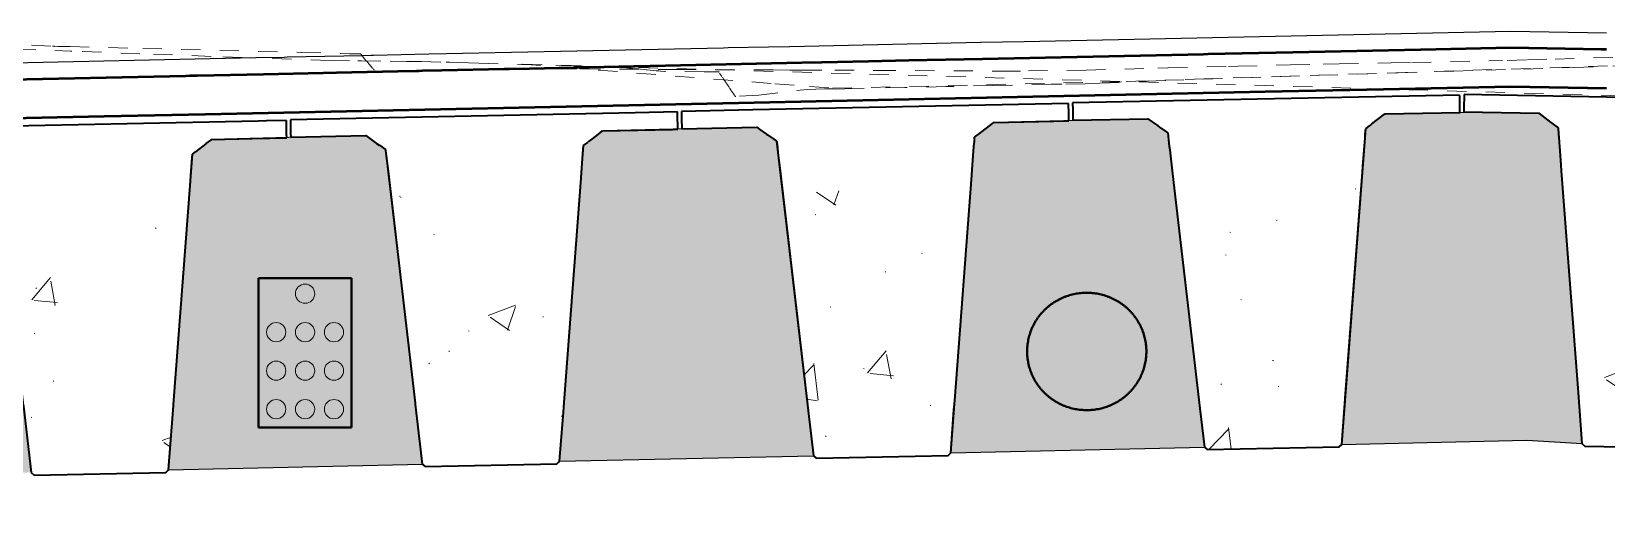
# Model space of a CAD drawing. Header units: metres. Extents: x -1147 to -802, y 5 to 567.
# Drawn here: x -1081.3 to -1073.13, y 19.78 to 22.22 of the extents above; entities that cross this region are included whole.
import ezdxf

# ---------------------------------------------------------------- set-up
doc = ezdxf.new("R2010")
doc.units = ezdxf.units.M
doc.linetypes.add('Dash - Tight', pattern=[0.0045, 0.003, -0.0015])
doc.linetypes.add('JacobsDash', pattern=[0.0045, 0.003, -0.0015])
for name, color, linetype, lineweight in [('A-DETL', 7, 'Continuous', 13), ('A-DETL-GENF', 7, 'Continuous', 9), ('A-FLOR', 7, 'Continuous', 50), ('S-BEAM', 7, 'Continuous', 50)]:
    doc.layers.add(name, color=color, linetype=linetype, lineweight=lineweight)
pattern_1 = [(50, (-1120.719, 10.849), (1.44602, -0.12646), [0.15121, -1.663]), (355, (-1120.719, 10.849), (-0.27977, 1.51615), [0.12097, -1.331]), (100.451, (-1120.599, 10.839), (1.16628, 1.38961), [0.12851, -1.414]), (46.184, (-1120.719, 11.253), (2.15201, -0.3339), [0.2268, -2.495]), (96.636, (-1120.54, 11.225), (1.88467, 1.96395), [0.19276, -2.12]), (351.184, (-1120.719, 11.253), (1.88433, 1.9644), [0.18145, -1.996]), (21, (-1120.518, 11.152), (1.20341, -0.81165), [0.15121, -1.663]), (326, (-1120.518, 11.152), (0.49035, 1.4617), [0.12097, -1.331]), (71.451, (-1120.417, 11.084), (1.69375, 0.64996), [0.12851, -1.414]), (37.5, (-1120.719, 10.849), (0.024513, 0.671154), [0.00419, -1.31, 0.00419, -1.347, -1.336]), (37.5, (-1120.719, 10.849), (0.024513, 0.671154), [-2.665, 0.00419, -1.331]), (7.5, (-1120.719, 10.849), (0.530385, 0.795182), [0.00419, -0.76597, 0.00419, -1.28, -0.50907]), (7.5, (-1120.719, 10.849), (0.530385, 0.795182), [-2.054, 0.00419, -0.50488]), (327.5, (-1121.169, 10.849), (1.07625, -0.04547), [0.00419, -0.49984, 0.00419, -1.568, -2.087]), (327.5, (-1121.169, 10.849), (1.07625, -0.04547), [-2.077, 0.00419, -2.082]), (317.5, (-1121.37, 10.849), (1.17577, 0.20182), [0.00419, -0.65105, 0.00419, -1.04, -1.482]), (317.5, (-1121.37, 10.849), (1.17577, 0.20182), [-1.7, 0.00419, -1.478])]

# ---------------------------------------------------------------- blocks, each defined once
blk = doc.blocks.new('T2DPAA-T2D-PWA-SU-M3D-000101_dwg-40820706-DRG-2873010 - SECTION 1a')
at = {"color": 9, "linetype": 'Dash - Tight', "lineweight": 18, "true_color": 0xc0c0c0}
for p, q in [((-1127.1691, 22.1302), (-1126.8878, 22.1219)), ((-1126.8811, 22.1216), (-1126.8878, 22.1219)), ((-1126.528, 22.1074), (-1126.8811, 22.1216)), ((-1126.1585, 22.0942), (-1126.528, 22.1074)), ((-1125.9974, 22.0884), (-1126.1585, 22.0942)), ((-1125.9405, 22.0864), (-1125.9974, 22.0884)), ((-1125.541, 22.072), (-1125.9405, 22.0864)), ((-1125.541, 22.072), (-1125.3971, 22.0707)), ((-1125.3963, 22.0707), (-1125.3778, 22.0705)), ((-1125.3772, 22.0705), (-1125.2285, 22.0691)), ((-1125.2284, 22.0691), (-1125.1441, 22.0683)), ((-1125.144, 22.0683), (-1125.1193, 22.0681)), ((-1125.1232, 22.0684), (-1125.0657, 22.0676)), ((-1125.1186, 22.0681), (-1125.0942, 22.0678)), ((-1125.0941, 22.0678), (-1125.0681, 22.0676)), ((-1125.0681, 22.0676), (-1125.0657, 22.0676)), ((-1125.0657, 22.0676), (-1124.9387, 22.0638)), ((-1124.938, 22.0638), (-1124.9228, 22.0633)), ((-1124.921, 22.0633), (-1124.8727, 22.0618)), ((-1124.8724, 22.0618), (-1124.7683, 22.0587)), ((-1124.7683, 22.0587), (-1124.2795, 22.0441)), ((-1124.2783, 22.0441), (-1124.1592, 22.0405)), ((-1124.1587, 22.0405), (-1124.0392, 22.0369)), ((-1124.0391, 22.0369), (-1124.0159, 22.0362)), ((-1124.0159, 22.0362), (-1123.9889, 22.0336)), ((-1123.9997, 22.0348), (-1124.0159, 22.0362)), ((-1123.988, 22.0335), (-1123.9781, 22.0325)), ((-1123.9781, 22.0325), (-1123.9696, 22.0317)), ((-1123.9691, 22.0316), (-1123.9523, 22.03)), ((-1123.9523, 22.03), (-1123.9429, 22.029)), ((-1123.9429, 22.029), (-1123.9397, 22.0287)), ((-1123.9388, 22.0286), (-1123.9296, 22.0277)), ((-1123.9296, 22.0277), (-1123.9106, 22.0259)), ((-1123.9106, 22.0259), (-1123.9008, 22.0249)), ((-1123.9008, 22.0249), (-1123.8973, 22.0246)), ((-1123.8973, 22.0246), (-1123.8948, 22.0243)), ((-1123.8948, 22.0243), (-1123.8484, 22.0198)), ((-1123.8484, 22.0198), (-1123.8434, 22.0193)), ((-1123.8423, 22.0192), (-1123.8358, 22.0185)), ((-1123.8346, 22.0184), (-1123.8255, 22.0175)), ((-1123.8255, 22.0175), (-1123.8028, 22.0153)), ((-1123.5993, 22.0146), (-1123.8028, 22.0153)), ((-1123.5238, 22.0144), (-1123.5986, 22.0146)), ((-1123.5221, 22.0118), (-1123.5238, 22.0144)), ((-1123.5067, 21.9887), (-1123.519, 22.0073)), ((-1121.0537, 21.9756), (-1119.9973, 22.0092)), ((-1119.9973, 22.0092), (-1119.7083, 22.0177)), ((-1119.7083, 22.0177), (-1119.5405, 22.0226)), ((-1119.5397, 22.0226), (-1119.3459, 22.0283)), ((-1119.3459, 22.0283), (-1119.0824, 22.0368)), ((-1119.0824, 22.0368), (-1118.7585, 22.0471)), ((-1123.4967, 21.9738), (-1123.5048, 21.9859)), ((-1123.4953, 21.9717), (-1123.4964, 21.9734)), ((-1123.4921, 21.967), (-1123.4951, 21.9714)), ((-1123.486, 21.9579), (-1123.4921, 21.967)), ((-1123.48, 21.9489), (-1123.4853, 21.9568)), ((-1123.4736, 21.9395), (-1123.4796, 21.9484)), ((-1123.4702, 21.9343), (-1123.4736, 21.9395)), ((-1123.4668, 21.9293), (-1123.4686, 21.932)), ((-1123.4628, 21.9233), (-1123.4651, 21.9268)), ((-1123.4604, 21.9199), (-1123.4617, 21.9217)), ((-1123.4452, 21.8973), (-1123.4599, 21.9191)), ((-1123.316, 21.8932), (-1123.065, 21.9221)), ((-1123.065, 21.9221), (-1122.9746, 21.9255)), ((-1122.9549, 21.9261), (-1122.9746, 21.9255)), ((-1122.9746, 21.9255), (-1122.9588, 21.9252)), ((-1122.9579, 21.9251), (-1122.9348, 21.9247)), ((-1122.9348, 21.9247), (-1122.9195, 21.9239)), ((-1122.9195, 21.9239), (-1122.8688, 21.9254)), ((-1122.8688, 21.9254), (-1122.7434, 21.9281)), ((-1122.5571, 21.9324), (-1122.7434, 21.9281)), ((-1122.3451, 21.9372), (-1122.5571, 21.9324)), ((-1122.1007, 21.9427), (-1122.3439, 21.9372)), ((-1121.7984, 21.9496), (-1122.1007, 21.9427)), ((-1121.7429, 21.9501), (-1121.7984, 21.9496)), ((-1121.6222, 21.9511), (-1121.7429, 21.9501)), ((-1121.6222, 21.9511), (-1121.5449, 21.9544)), ((-1121.5449, 21.9544), (-1121.3037, 21.9648)), ((-1121.3028, 21.9649), (-1121.0537, 21.9756)), ((-1123.4371, 21.8852), (-1123.4449, 21.8968)), ((-1123.316, 21.8932), (-1123.4371, 21.8852)), ((-1123.4371, 21.8852), (-1123.4347, 21.8852))]:
    blk.add_line(p, q, dxfattribs=at)
blk = doc.blocks.new('T2DPAA-T2D-PWA-SU-M3D-000100_SurveySurface_rvt-1-DRG-2873010 - SECTION 1a')
at = {"color": 9, "linetype": 'Dash - Tight', "lineweight": 18, "true_color": 0xc0c0c0}
blk.add_blockref('T2DPAA-T2D-PWA-SU-M3D-000101_dwg-40820706-DRG-2873010 - SECTION 1a', (0, 0), dxfattribs=at)
blk = doc.blocks.new('T2DPAA-T2D-PWA-SU-M3D-000101_dwg-V2-DRG-2873010 - SECTION 1a')
at = {"color": 9, "linetype": 'Dash - Tight', "lineweight": 18, "true_color": 0xc0c0c0}
for p, q in [((-1127.0908, 22.153), (-1126.9821, 22.147)), ((-1126.9821, 22.147), (-1126.9699, 22.1464)), ((-1126.9699, 22.1464), (-1126.9538, 22.1455)), ((-1126.9538, 22.1455), (-1126.9519, 22.1455)), ((-1126.951, 22.1455), (-1126.9481, 22.1454)), ((-1126.947, 22.1454), (-1126.8946, 22.1448)), ((-1126.8946, 22.1448), (-1126.8911, 22.1447)), ((-1126.891, 22.1447), (-1126.5138, 22.1352)), ((-1126.5138, 22.1352), (-1125.6903, 22.1146)), ((-1125.6887, 22.1146), (-1125.4863, 22.1095)), ((-1125.4863, 22.1095), (-1125.4404, 22.1074)), ((-1125.4404, 22.1074), (-1125.3837, 22.107)), ((-1125.3837, 22.107), (-1125.3815, 22.1048)), ((-1125.3815, 22.1048), (-1125.3547, 22.0734)), ((-1119.3303, 22.0762), (-1119.4553, 22.0726)), ((-1119.2253, 22.0792), (-1119.3303, 22.0762)), ((-1118.6823, 22.0948), (-1119.2242, 22.0792)), ((-1125.3532, 22.0717), (-1125.3511, 22.0692)), ((-1125.3508, 22.0689), (-1125.3444, 22.0614)), ((-1125.3443, 22.0614), (-1125.3205, 22.0335)), ((-1125.3201, 22.033), (-1125.3178, 22.0303)), ((-1125.3161, 22.0284), (-1125.3136, 22.0255)), ((-1125.3133, 22.0251), (-1125.3122, 22.0239)), ((-1125.3089, 22.02), (-1125.3065, 22.0171)), ((-1125.3045, 22.0149), (-1125.3044, 22.0147)), ((-1125.2987, 22.0151), (-1125.3044, 22.0147)), ((-1125.3019, 22.0147), (-1125.3044, 22.0147)), ((-1125.0712, 22.0213), (-1125.2987, 22.0151)), ((-1125.2987, 22.0151), (-1125.2815, 22.0157)), ((-1125.0422, 22.0221), (-1125.0711, 22.0213)), ((-1125.002, 22.0232), (-1125.0415, 22.0221)), ((-1124.9684, 22.0241), (-1125.002, 22.0232)), ((-1124.9684, 22.0241), (-1124.9544, 22.0245)), ((-1124.9476, 22.0251), (-1124.9671, 22.0241)), ((-1124.9476, 22.0251), (-1124.9288, 22.0258)), ((-1124.9476, 22.0251), (-1124.9233, 22.0255)), ((-1124.9233, 22.0255), (-1124.8747, 22.0263)), ((-1124.8747, 22.0263), (-1124.8376, 22.0268)), ((-1124.8376, 22.0268), (-1124.558, 22.0304)), ((-1124.2597, 22.0287), (-1124.558, 22.0304)), ((-1124.1451, 22.0281), (-1124.2597, 22.0287)), ((-1123.7381, 22.0261), (-1124.1451, 22.0281)), ((-1123.682, 22.0258), (-1123.7376, 22.0261)), ((-1123.2414, 22.0236), (-1123.682, 22.0258)), ((-1123.1548, 22.0232), (-1123.2404, 22.0236)), ((-1123.0857, 22.0229), (-1123.1548, 22.0232)), ((-1122.9881, 22.0224), (-1123.0857, 22.0229)), ((-1122.6211, 22.0206), (-1122.9881, 22.0224)), ((-1122.0038, 22.0175), (-1122.6211, 22.0206)), ((-1121.9828, 22.0174), (-1122.0038, 22.0175)), ((-1121.9569, 22.0178), (-1121.9828, 22.0174)), ((-1121.6161, 22.0228), (-1121.9569, 22.0178)), ((-1121.6161, 22.0228), (-1121.2435, 22.0326)), ((-1121.2435, 22.0326), (-1121.1918, 22.034)), ((-1121.1916, 22.034), (-1121.19, 22.034)), ((-1121.19, 22.034), (-1120.878, 22.0422)), ((-1120.878, 22.0422), (-1120.8292, 22.0435)), ((-1120.8292, 22.0435), (-1120.5552, 22.0493)), ((-1120.5548, 22.0493), (-1120.3867, 22.0529)), ((-1120.3867, 22.0529), (-1120.3022, 22.0547)), ((-1120.3022, 22.0547), (-1120.0344, 22.0603)), ((-1120.033, 22.0604), (-1119.9263, 22.0626)), ((-1119.9253, 22.0626), (-1119.4553, 22.0726))]:
    blk.add_line(p, q, dxfattribs=at)
blk = doc.blocks.new('T2DPAA-T2D-PWA-SU-M3D-000100_SurveySurface_rvt-2-DRG-2873010 - SECTION 1a')
at = {"color": 9, "linetype": 'Dash - Tight', "lineweight": 18, "true_color": 0xc0c0c0}
blk.add_blockref('T2DPAA-T2D-PWA-SU-M3D-000101_dwg-V2-DRG-2873010 - SECTION 1a', (0, 0), dxfattribs=at)
blk = doc.blocks.new('06_SFR_GCT_Girder_SuperT_BR08Edge_CS - Super T - 1815-6269499-DRG-2873010 - SECTION 1a')
at = {"layer": 'S-BEAM', "lineweight": 9, "true_color": 0xc0c0c0}
h = blk.add_hatch(dxfattribs=at)
h.set_pattern_fill('FP_3', color=9, style=0, pattern_type=2)
h.set_pattern_definition(pattern_1)
h.paths.add_polyline_path([(-1120.9874, 20.051), (-1120.3032, 20.065), (-1120.289, 20.0786), (-1120.1878, 21.4163), (-1121.1591, 21.4091), (-1121.0018, 20.0635), (-1120.9912, 20.0543)])
at = {"layer": 'S-BEAM', "lineweight": 35}
for p, q in [((-1119.6774, 21.8932), (-1121.6869, 21.8521)), ((-1121.6869, 21.8521), (-1121.6861, 21.8159)), ((-1119.6773, 21.8855), (-1119.6774, 21.8932)), ((-1119.6771, 21.8751), (-1119.6773, 21.8852)), ((-1119.6764, 21.8441), (-1119.677, 21.8742)), ((-1119.6759, 21.8201), (-1119.6764, 21.8424)), ((-1121.6861, 21.8159), (-1121.6855, 21.7838)), ((-1121.6855, 21.7838), (-1121.685, 21.7621)), ((-1121.685, 21.7621), (-1121.2957, 21.7701)), ((-1121.2957, 21.7701), (-1121.2458, 21.7347)), ((-1120.1328, 21.7429), (-1120.0672, 21.7935)), ((-1120.0672, 21.7935), (-1120.0649, 21.7953)), ((-1120.0649, 21.7953), (-1119.6756, 21.8032)), ((-1119.6757, 21.8079), (-1119.6759, 21.8182)), ((-1119.6756, 21.8032), (-1119.6757, 21.8076)), ((-1121.2434, 21.733), (-1121.2349, 21.727)), ((-1121.2349, 21.727), (-1121.203, 21.7044)), ((-1121.2016, 21.7034), (-1121.198, 21.7009)), ((-1121.198, 21.7009), (-1121.1927, 21.6971)), ((-1121.1927, 21.6967), (-1121.1909, 21.6816)), ((-1121.1909, 21.6812), (-1121.1898, 21.6718)), ((-1121.1898, 21.6718), (-1121.1894, 21.6688)), ((-1121.1893, 21.6682), (-1121.1885, 21.661)), ((-1120.1797, 21.5227), (-1120.1685, 21.6705)), ((-1120.1685, 21.6705), (-1120.1681, 21.6759)), ((-1120.1681, 21.6759), (-1120.1672, 21.6876)), ((-1120.1671, 21.6889), (-1120.1656, 21.7082)), ((-1120.1655, 21.7096), (-1120.1649, 21.7182)), ((-1120.1649, 21.7182), (-1120.1437, 21.7345)), ((-1120.1425, 21.7354), (-1120.1328, 21.7429)), ((-1121.1885, 21.661), (-1121.1845, 21.6269)), ((-1121.1845, 21.6268), (-1121.1825, 21.6093)), ((-1121.1825, 21.6093), (-1121.1715, 21.5151)), ((-1121.1715, 21.5151), (-1121.1679, 21.4846)), ((-1120.182, 21.4921), (-1120.1797, 21.5227)), ((-1121.1679, 21.4846), (-1121.1592, 21.4095)), ((-1120.2709, 20.3183), (-1120.182, 21.4921)), ((-1121.1591, 21.4091), (-1121.0309, 20.3105)), ((-1121.0309, 20.3105), (-1121.0255, 20.2639)), ((-1120.2747, 20.268), (-1120.2711, 20.3147)), ((-1120.2711, 20.3147), (-1120.2709, 20.3183)), ((-1121.0255, 20.2639), (-1121.0021, 20.0637)), ((-1120.289, 20.0783), (-1120.2747, 20.268)), ((-1121.0021, 20.0637), (-1120.9874, 20.051)), ((-1120.9874, 20.051), (-1120.3032, 20.065)), ((-1120.3032, 20.065), (-1120.289, 20.0783))]:
    blk.add_line(p, q, dxfattribs=at)
at = {"layer": 'S-BEAM'}
for p, q in [((-1120.3029, 20.065), (-1120.3032, 20.065)), ((-1120.289, 20.0783), (-1120.2887, 20.0783))]:
    blk.add_line(p, q, dxfattribs=at)
blk = doc.blocks.new('06_SFR_GCT_Girder_SuperT_BR08Edge_CS - Super T - 1815-6268857-DRG-2873010 - SECTION 1a')
at = {"layer": 'S-BEAM', "lineweight": 9, "true_color": 0xc0c0c0}
h = blk.add_hatch(dxfattribs=at)
h.set_pattern_fill('FP_3', color=9, style=0, pattern_type=2)
h.set_pattern_definition(pattern_1)
h.paths.add_polyline_path([(-1123.0175, 20.0068), (-1122.3333, 20.0208), (-1122.3192, 20.0341), (-1122.2156, 21.4013), (-1123.1926, 21.394), (-1123.0322, 20.0195), (-1123.0243, 20.0126)])
at = {"layer": 'S-BEAM', "lineweight": 35}
for p, q in [((-1121.7076, 21.849), (-1123.3466, 21.8155)), ((-1121.7071, 21.8285), (-1121.7076, 21.849)), ((-1123.3466, 21.8155), (-1123.717, 21.8079)), ((-1123.717, 21.8079), (-1123.7169, 21.8027)), ((-1123.7169, 21.8026), (-1123.7167, 21.7947)), ((-1123.7167, 21.7923), (-1123.7164, 21.7768)), ((-1123.7163, 21.7754), (-1123.7163, 21.7717)), ((-1123.7163, 21.7716), (-1123.7152, 21.7179)), ((-1122.1255, 21.7276), (-1122.095, 21.7511)), ((-1122.095, 21.7511), (-1121.7057, 21.7591)), ((-1121.7069, 21.8157), (-1121.7071, 21.8271)), ((-1121.7064, 21.7923), (-1121.7069, 21.8157)), ((-1121.7062, 21.7837), (-1121.7064, 21.7914)), ((-1121.7057, 21.7591), (-1121.7062, 21.7837)), ((-1123.7152, 21.7179), (-1123.3259, 21.7259)), ((-1123.3259, 21.7259), (-1123.3174, 21.7199)), ((-1123.3154, 21.7184), (-1123.2752, 21.69)), ((-1123.2736, 21.6889), (-1123.2698, 21.6862)), ((-1123.2698, 21.6862), (-1123.2376, 21.6634)), ((-1122.1957, 21.6649), (-1122.1952, 21.6716)), ((-1122.1952, 21.6716), (-1122.195, 21.674)), ((-1122.195, 21.674), (-1122.1691, 21.694)), ((-1122.1691, 21.694), (-1122.1264, 21.7269)), ((-1123.2376, 21.6634), (-1123.2254, 21.6548)), ((-1123.2254, 21.6548), (-1123.2229, 21.653)), ((-1123.2229, 21.653), (-1123.2224, 21.6494)), ((-1123.2224, 21.6494), (-1123.219, 21.6198)), ((-1123.2189, 21.6195), (-1123.2159, 21.5932)), ((-1123.2159, 21.5932), (-1123.2049, 21.4994)), ((-1122.2076, 21.5071), (-1122.2005, 21.6012)), ((-1122.2005, 21.6012), (-1122.1986, 21.6266)), ((-1122.1986, 21.6268), (-1122.1966, 21.6526)), ((-1122.1965, 21.654), (-1122.1963, 21.6565)), ((-1122.1962, 21.6578), (-1122.1958, 21.663)), ((-1122.2099, 21.4766), (-1122.2076, 21.5071)), ((-1123.2049, 21.4994), (-1123.2014, 21.469)), ((-1123.2014, 21.469), (-1123.0649, 20.2993)), ((-1122.2985, 20.3071), (-1122.2099, 21.4766)), ((-1123.0649, 20.2993), (-1123.0595, 20.2529)), ((-1122.3023, 20.257), (-1122.2985, 20.3071)), ((-1123.0595, 20.2529), (-1123.0322, 20.0195)), ((-1122.3192, 20.0341), (-1122.3023, 20.257)), ((-1122.3333, 20.0208), (-1122.3192, 20.0341)), ((-1123.0322, 20.0195), (-1123.0175, 20.0068)), ((-1123.0175, 20.0068), (-1122.3333, 20.0208))]:
    blk.add_line(p, q, dxfattribs=at)
at = {"layer": 'S-BEAM'}
for p, q in [((-1122.3192, 20.0341), (-1122.3188, 20.0341)), ((-1122.333, 20.0209), (-1122.3333, 20.0208))]:
    blk.add_line(p, q, dxfattribs=at)
blk = doc.blocks.new('06_SFR_GCT_Girder_SuperT_BR08Edge_CS - Super T - 1815-6267993-DRG-2873010 - SECTION 1a')
at = {"layer": 'S-BEAM', "lineweight": 9, "true_color": 0xc0c0c0}
h = blk.add_hatch(dxfattribs=at)
h.set_pattern_fill('FP_3', color=9, style=0, pattern_type=2)
h.set_pattern_definition(pattern_1)
h.paths.add_polyline_path([(-1125.0477, 19.9633), (-1124.3632, 19.9776), (-1124.3492, 19.992), (-1124.2436, 21.3863), (-1125.2261, 21.379), (-1125.062, 19.9757), (-1125.0499, 19.9653)])
at = {"layer": 'S-BEAM', "lineweight": 35}
for p, q in [((-1123.9579, 21.801), (-1125.7471, 21.7644)), ((-1125.7471, 21.7644), (-1125.747, 21.7595)), ((-1125.747, 21.7592), (-1125.7459, 21.7019)), ((-1123.7377, 21.8056), (-1123.9579, 21.801)), ((-1123.7376, 21.8027), (-1123.7377, 21.8056)), ((-1123.7375, 21.7946), (-1123.7376, 21.8025)), ((-1123.7359, 21.7156), (-1123.7374, 21.7923)), ((-1125.7459, 21.7019), (-1125.7457, 21.6957)), ((-1125.7457, 21.6957), (-1125.7457, 21.694)), ((-1125.7457, 21.6939), (-1125.7453, 21.6744)), ((-1125.7453, 21.6744), (-1125.356, 21.6824)), ((-1125.356, 21.6824), (-1125.3066, 21.6475)), ((-1124.1855, 21.6611), (-1124.157, 21.6831)), ((-1124.1562, 21.6837), (-1124.1261, 21.7069)), ((-1124.1252, 21.7076), (-1123.7641, 21.715)), ((-1123.7641, 21.715), (-1123.7359, 21.7156)), ((-1125.3061, 21.6471), (-1125.3012, 21.6436)), ((-1125.3012, 21.6436), (-1125.2995, 21.6424)), ((-1125.2993, 21.6423), (-1125.2856, 21.6326)), ((-1125.2847, 21.632), (-1125.253, 21.6095)), ((-1125.253, 21.6095), (-1125.2526, 21.6061)), ((-1125.2525, 21.6053), (-1125.2492, 21.5771)), ((-1124.2357, 21.4915), (-1124.2286, 21.5852)), ((-1124.2286, 21.5852), (-1124.2265, 21.6125)), ((-1124.2265, 21.6127), (-1124.2251, 21.6305)), ((-1124.2251, 21.6305), (-1124.2128, 21.64)), ((-1124.2128, 21.64), (-1124.2032, 21.6475)), ((-1124.1984, 21.6512), (-1124.1857, 21.6609)), ((-1125.2492, 21.5771), (-1125.2383, 21.4838)), ((-1125.2383, 21.4838), (-1125.2348, 21.4534)), ((-1125.2348, 21.4534), (-1125.0992, 20.292)), ((-1124.3262, 20.2959), (-1124.238, 21.4611)), ((-1124.238, 21.4611), (-1124.2357, 21.4915)), ((-1125.0992, 20.2916), (-1125.0988, 20.288)), ((-1125.0988, 20.288), (-1125.0934, 20.2418)), ((-1124.33, 20.2459), (-1124.3262, 20.2959)), ((-1125.0934, 20.2418), (-1125.0624, 19.976)), ((-1124.3493, 19.9907), (-1124.33, 20.2459)), ((-1125.0624, 19.976), (-1125.0477, 19.9633)), ((-1125.0477, 19.9633), (-1124.3635, 19.9774)), ((-1124.3635, 19.9774), (-1124.3493, 19.9907))]:
    blk.add_line(p, q, dxfattribs=at)
at = {"layer": 'S-BEAM'}
for p, q in [((-1124.3631, 19.9774), (-1124.3632, 19.9774)), ((-1124.3493, 19.9907), (-1124.3489, 19.9907))]:
    blk.add_line(p, q, dxfattribs=at)
blk = doc.blocks.new('06_SFR_GCT_Girder_SuperT_BR08Edge_CS - Super T - 1815-6267463-DRG-2873010 - SECTION 1a')
at = {"layer": 'S-BEAM', "lineweight": 9, "true_color": 0xc0c0c0}
h = blk.add_hatch(dxfattribs=at)
h.set_pattern_fill('FP_3', color=9, style=0, pattern_type=2)
h.set_pattern_definition(pattern_1)
h.paths.add_polyline_path([(-1127.0778, 19.9187), (-1126.3925, 19.9337), (-1126.3794, 19.946), (-1126.2715, 21.3712), (-1127.2597, 21.3639), (-1127.0925, 19.9314), (-1127.0788, 19.9195)])
at = {"layer": 'S-BEAM', "lineweight": 35}
for p, q in [((-1125.9151, 21.7579), (-1127.7773, 21.7197)), ((-1125.8717, 21.7587), (-1125.9141, 21.7579)), ((-1125.7678, 21.7609), (-1125.8712, 21.7588)), ((-1125.7678, 21.7594), (-1125.7678, 21.7609)), ((-1125.7666, 21.7018), (-1125.7678, 21.759)), ((-1127.7773, 21.7197), (-1127.7766, 21.6889)), ((-1127.7766, 21.6879), (-1127.7765, 21.6841)), ((-1127.7765, 21.6841), (-1127.7765, 21.6816)), ((-1127.7765, 21.6816), (-1127.7759, 21.6542)), ((-1126.1553, 21.6629), (-1125.9459, 21.6672)), ((-1125.945, 21.6672), (-1125.766, 21.6709)), ((-1125.7665, 21.6955), (-1125.7666, 21.7018)), ((-1125.7664, 21.694), (-1125.7665, 21.6955)), ((-1125.766, 21.6709), (-1125.7664, 21.6938)), ((-1127.7759, 21.6542), (-1127.7754, 21.6298)), ((-1127.7754, 21.6298), (-1127.3861, 21.6377)), ((-1127.3861, 21.6377), (-1127.3763, 21.6308)), ((-1127.3763, 21.6308), (-1127.3744, 21.6294)), ((-1127.3744, 21.6294), (-1127.3726, 21.6282)), ((-1127.3725, 21.6281), (-1127.3621, 21.6207)), ((-1127.3621, 21.6207), (-1127.3586, 21.6182)), ((-1127.3586, 21.6182), (-1127.3203, 21.5911)), ((-1127.3185, 21.5898), (-1127.2831, 21.5648)), ((-1126.2565, 21.5691), (-1126.2553, 21.5859)), ((-1126.2553, 21.5859), (-1126.239, 21.5984)), ((-1126.2382, 21.599), (-1126.1848, 21.6401)), ((-1126.1842, 21.6407), (-1126.1553, 21.6629)), ((-1127.2831, 21.5648), (-1127.2827, 21.561)), ((-1127.2827, 21.561), (-1127.2718, 21.4681)), ((-1126.2636, 21.4759), (-1126.2565, 21.5691)), ((-1127.2718, 21.4681), (-1127.2683, 21.4379)), ((-1127.2683, 21.4379), (-1127.1333, 20.2808)), ((-1126.3538, 20.2847), (-1126.2659, 21.4455)), ((-1126.2659, 21.4455), (-1126.2636, 21.4759)), ((-1127.1332, 20.2804), (-1127.1328, 20.2768)), ((-1127.1328, 20.2768), (-1127.0925, 19.9314)), ((-1126.3575, 20.2349), (-1126.354, 20.2811)), ((-1126.354, 20.2817), (-1126.3538, 20.2847)), ((-1126.3794, 19.946), (-1126.3575, 20.2349)), ((-1127.0925, 19.9314), (-1127.0778, 19.9187)), ((-1127.0778, 19.9187), (-1126.3936, 19.9327)), ((-1126.3936, 19.9327), (-1126.3794, 19.946))]:
    blk.add_line(p, q, dxfattribs=at)
at = {"layer": 'S-BEAM'}
for p, q in [((-1126.3932, 19.9327), (-1126.3936, 19.9327)), ((-1126.3794, 19.946), (-1126.3791, 19.946))]:
    blk.add_line(p, q, dxfattribs=at)
blk = doc.blocks.new('06_SFR_GCT_Girder_SuperT_BR08Edge_CS - Super T - 1815-6269797-DRG-2873010 - SECTION 1a')
at = {"layer": 'S-BEAM', "lineweight": 9, "true_color": 0xc0c0c0}
h = blk.add_hatch(dxfattribs=at)
h.set_pattern_fill('FP_3', color=9, style=0, pattern_type=2)
h.set_pattern_definition(pattern_1)
h.paths.add_polyline_path([(-1118.3441, 20.0562), (-1118.3294, 20.0689), (-1118.3293, 20.07), (-1118.1704, 21.4312), (-1119.144, 21.4238), (-1119.0425, 20.0824), (-1119.0283, 20.0691), (-1118.3522, 20.0563)])
at = {"layer": 'S-BEAM', "lineweight": 35}
for p, q in [((-1119.6551, 21.8425), (-1119.6556, 21.8202)), ((-1119.6545, 21.8744), (-1119.6551, 21.8441)), ((-1119.6543, 21.8854), (-1119.6545, 21.8751)), ((-1119.654, 21.8963), (-1119.6543, 21.8855)), ((-1117.6446, 21.8583), (-1119.654, 21.8963)), ((-1117.6457, 21.808), (-1117.6452, 21.832)), ((-1117.6451, 21.8337), (-1117.645, 21.8422)), ((-1117.645, 21.8422), (-1117.6446, 21.8583)), ((-1119.6556, 21.8182), (-1119.6559, 21.8064)), ((-1119.6559, 21.8064), (-1119.2666, 21.799)), ((-1119.2666, 21.799), (-1119.2041, 21.7509)), ((-1119.203, 21.7501), (-1119.201, 21.7486)), ((-1118.1104, 21.7228), (-1118.0649, 21.755)), ((-1118.0649, 21.755), (-1118.0595, 21.7589)), ((-1118.059, 21.7592), (-1118.0358, 21.7757)), ((-1118.0358, 21.7757), (-1117.6465, 21.7683)), ((-1117.6465, 21.7683), (-1117.6457, 21.8079)), ((-1119.1992, 21.7472), (-1119.1666, 21.7221)), ((-1119.1666, 21.7221), (-1119.1663, 21.7181)), ((-1119.1663, 21.7174), (-1119.1646, 21.6955)), ((-1119.1646, 21.6955), (-1119.1638, 21.6856)), ((-1119.1637, 21.6837), (-1119.1633, 21.6785)), ((-1119.1632, 21.6775), (-1119.163, 21.675)), ((-1119.163, 21.675), (-1119.161, 21.6482)), ((-1118.1442, 21.6561), (-1118.1412, 21.6821)), ((-1118.1412, 21.6821), (-1118.1409, 21.6845)), ((-1118.1409, 21.6845), (-1118.1404, 21.6889)), ((-1118.1403, 21.6899), (-1118.1399, 21.6926)), ((-1118.1398, 21.694), (-1118.1388, 21.7026)), ((-1118.1388, 21.7026), (-1118.1104, 21.7228)), ((-1119.161, 21.6475), (-1119.1593, 21.6253)), ((-1119.1593, 21.6253), (-1119.1521, 21.5306)), ((-1118.158, 21.5383), (-1118.1469, 21.6333)), ((-1118.1469, 21.6333), (-1118.1452, 21.6475)), ((-1118.1452, 21.648), (-1118.1443, 21.6549)), ((-1119.1521, 21.5306), (-1119.1498, 21.5)), ((-1118.1657, 21.4716), (-1118.1615, 21.5076)), ((-1118.1615, 21.5076), (-1118.158, 21.5383)), ((-1119.1498, 21.5), (-1119.0608, 20.325)), ((-1118.299, 20.3293), (-1118.1658, 21.471)), ((-1119.0608, 20.325), (-1119.0606, 20.3214)), ((-1119.0606, 20.3214), (-1119.057, 20.2747)), ((-1118.3294, 20.0689), (-1118.3049, 20.2788)), ((-1118.3049, 20.2788), (-1118.2994, 20.3257)), ((-1118.2994, 20.3257), (-1118.299, 20.3293)), ((-1119.057, 20.2747), (-1119.0425, 20.0824)), ((-1119.0425, 20.0824), (-1119.0283, 20.0691)), ((-1119.0283, 20.0691), (-1118.3441, 20.0562)), ((-1118.3441, 20.0562), (-1118.3294, 20.0689))]:
    blk.add_line(p, q, dxfattribs=at)
at = {"layer": 'S-BEAM'}
for p, q in [((-1118.3437, 20.0562), (-1118.3441, 20.0562)), ((-1118.3294, 20.0689), (-1118.329, 20.0689))]:
    blk.add_line(p, q, dxfattribs=at)

msp = doc.modelspace()

# ---------------------------------------------------------------- hatches: boundary and pattern name
at = {"layer": 'A-DETL-GENF', "true_color": 0xd8d8d8}
h = msp.add_hatch(color=254, dxfattribs=at)
h.paths.add_polyline_path([(-1088.7126, 19.7763), (-1087.394, 19.7954), (-1087.5858, 21.4348), (-1087.6887, 21.508), (-1088.4909, 21.488), (-1088.5885, 21.4128), (-1088.712, 19.785)])
h.paths.add_polyline_path([(-1089.849, 19.7946), (-1089.4573, 19.7954), (-1089.6216, 21.4897), (-1089.717, 21.5616), (-1090.117, 21.5616), (-1090.117, 19.7946), (-1089.8644, 19.7946)])
h.paths.add_polyline_path([(-1086.682, 19.8163), (-1086.1452, 19.8292), (-1085.3674, 19.848), (-1085.5638, 21.4843), (-1085.6589, 21.5518), (-1086.3304, 21.5359), (-1086.4582, 21.5332), (-1086.5582, 21.4562), (-1086.6817, 19.8212)])
h.paths.add_polyline_path([(-1059.3328, 19.8425), (-1059.3328, 21.7325), (-1059.6625, 21.7325), (-1059.6684, 21.5537), (-1060.0645, 21.5621), (-1060.1716, 21.4871), (-1060.3604, 19.8587), (-1059.3392, 19.8426)])
h.paths.add_polyline_path([(-1084.652, 19.8601), (-1083.3353, 19.8943), (-1083.5263, 21.5219), (-1083.6297, 21.5934), (-1084.4282, 21.577), (-1084.5281, 21.4999), (-1084.6514, 19.8678)])
h.paths.add_polyline_path([(-1061.0744, 19.8679), (-1061.0743, 19.8679), (-1061.1986, 21.5082), (-1061.3003, 21.5851), (-1062.0952, 21.5997), (-1062.2005, 21.5266), (-1062.3909, 19.8928), (-1061.083, 19.8681)])
h.paths.add_polyline_path([(-1082.6225, 19.9019), (-1081.8705, 19.9187), (-1081.3057, 19.9327), (-1081.4959, 21.5647), (-1081.6004, 21.6377), (-1082.399, 21.6185), (-1082.4972, 21.5413), (-1082.6225, 19.9019)])
h.paths.add_polyline_path([(-1063.1043, 19.9063), (-1063.2284, 21.5459), (-1063.3286, 21.6229), (-1064.1278, 21.6371), (-1064.2264, 21.5674), (-1064.4203, 19.9305), (-1063.1044, 19.9063)])
h.paths.add_polyline_path([(-1065.1345, 19.9441), (-1065.2587, 21.5838), (-1065.3586, 21.6606), (-1066.0214, 21.6709), (-1066.1573, 21.6735), (-1066.2607, 21.6004), (-1066.4511, 19.9667), (-1065.651, 19.9575), (-1065.1418, 19.9443)])
h.paths.add_polyline_path([(-1080.5917, 19.946), (-1080.2038, 19.9547), (-1079.2745, 19.9761), (-1079.4653, 21.6095), (-1079.571, 21.6823), (-1080.3697, 21.6615), (-1080.4677, 21.5854), (-1080.5913, 19.9506)])
h.paths.add_polyline_path([(-1067.1643, 19.9815), (-1067.2896, 21.6201), (-1067.3881, 21.697), (-1068.1897, 21.7094), (-1068.291, 21.6371), (-1068.4812, 20.0039), (-1067.1647, 19.9815)])
h.paths.add_polyline_path([(-1078.5619, 19.9907), (-1078.5024, 19.992), (-1077.2451, 20.0208), (-1077.4357, 21.653), (-1077.5382, 21.7259), (-1078.3382, 21.7064), (-1078.4377, 21.6301), (-1078.5619, 19.9908)])
h.paths.add_polyline_path([(-1069.1945, 20.0174), (-1069.3197, 21.6578), (-1069.4204, 21.7339), (-1070.2206, 21.7458), (-1070.3213, 21.6753), (-1070.5114, 20.041), (-1069.1947, 20.0174)])
h.paths.add_polyline_path([(-1076.5313, 20.0341), (-1076.2068, 20.0413), (-1075.2144, 20.0644), (-1075.406, 21.6977), (-1075.5087, 21.77), (-1076.3078, 21.7509), (-1076.4076, 21.6733), (-1076.5312, 20.0352)])
h.paths.add_polyline_path([(-1071.2245, 20.0545), (-1071.3501, 21.694), (-1071.4497, 21.7708), (-1071.8411, 21.7768), (-1071.8626, 21.7684), (-1072.2492, 21.7757), (-1072.3512, 21.7026), (-1072.5414, 20.0689), (-1071.2248, 20.0545)])
h.paths.add_polyline_path([(-1074.5015, 20.0783), (-1074.4475, 20.0796), (-1073.537, 20.1005), (-1073.2548, 20.0825), (-1073.3806, 21.7235), (-1073.4791, 21.799), (-1073.9228, 21.8025), (-1074.2784, 21.7953), (-1074.3775, 21.7173), (-1074.5015, 20.0784)])

# ---------------------------------------------------------------- linework, layer by layer
at = {"layer": 'A-DETL', "color": 8, "linetype": 'JacobsDash', "lineweight": 18, "true_color": 0x808080}
for p, q in [((-1058.8608, 21.4795), (-1078.7603, 22.0538)), ((-1078.7603, 22.0538), (-1077.4443, 21.9518)), ((-1075.621, 21.9632), (-1072.8824, 22.0525)), ((-1077.4443, 21.9518), (-1077.2648, 21.9378)), ((-1077.2648, 21.9378), (-1077.1452, 21.9286)), ((-1077.1452, 21.9286), (-1075.621, 21.9632))]:
    msp.add_line(p, q, dxfattribs=at)
at = {"layer": 'A-DETL', "lineweight": 25}
for p, q in [((-1076.3076, 21.7511), (-1076.4075, 21.674)), ((-1075.5087, 21.77), (-1076.3076, 21.7511)), ((-1075.4053, 21.6971), (-1075.5087, 21.77)), ((-1074.2784, 21.7953), (-1074.3774, 21.7182)), ((-1073.8881, 21.8032), (-1074.2784, 21.7953)), ((-1073.4791, 21.799), (-1073.8881, 21.8032)), ((-1073.3791, 21.7223), (-1073.4791, 21.799)), ((-1079.5689, 21.6824), (-1080.3678, 21.6629)), ((-1079.4653, 21.6095), (-1079.5689, 21.6824)), ((-1078.3366, 21.7076), (-1078.4376, 21.6305)), ((-1077.5382, 21.7259), (-1078.3366, 21.7076)), ((-1077.4357, 21.653), (-1077.5382, 21.7259)), ((-1076.4075, 21.674), (-1076.5313, 20.0341)), ((-1075.2143, 20.0633), (-1075.4053, 21.6971)), ((-1074.3774, 21.7182), (-1074.5015, 20.0783)), ((-1073.2548, 20.0825), (-1073.3791, 21.7223)), ((-1080.4676, 21.5859), (-1080.5917, 19.946)), ((-1080.3678, 21.6629), (-1080.4676, 21.5859)), ((-1079.2745, 19.9756), (-1079.4653, 21.6095)), ((-1078.4376, 21.6305), (-1078.5619, 19.9906)), ((-1077.2449, 20.0195), (-1077.4357, 21.653)), ((-1076.5313, 20.0341), (-1075.2143, 20.0633)), ((-1074.5015, 20.0783), (-1073.5418, 20.1008)), ((-1073.5418, 20.1008), (-1073.2548, 20.0825)), ((-1080.5917, 19.946), (-1079.2745, 19.9756)), ((-1078.5619, 19.9906), (-1077.2449, 20.0195))]:
    msp.add_line(p, q, dxfattribs=at)
at = {"layer": 'A-DETL', "lineweight": 40}
for p, q in [((-1080.1242, 20.1662), (-1080.1242, 20.9412)), ((-1079.6421, 20.9412), (-1080.1242, 20.9412)), ((-1079.6421, 20.9412), (-1079.6421, 20.1662)), ((-1080.1242, 20.1662), (-1079.6421, 20.1662))]:
    msp.add_line(p, q, dxfattribs=at)
at = {"layer": 'A-DETL', "color": 1, "lineweight": 18, "true_color": 0xff0000}
for centre in [(-1079.8832, 20.8612), (-1080.0332, 20.6612), (-1079.8832, 20.6612), (-1079.7332, 20.6612), (-1080.0332, 20.4612), (-1079.8832, 20.4612), (-1079.7332, 20.4612), (-1080.0332, 20.2612), (-1079.8832, 20.2612), (-1079.7332, 20.2612)]:
    msp.add_circle(centre, 0.05, dxfattribs=at)
at = {"layer": 'A-DETL', "lineweight": 40}
for points in [[(-1075.8256, 20.2562), (-1075.8358, 20.2562), (-1075.8511, 20.2569), (-1075.8711, 20.2594), (-1075.886, 20.2619), (-1075.9008, 20.2652), (-1075.9155, 20.2692), (-1075.93, 20.2739), (-1075.9441, 20.2793), (-1075.9579, 20.2853), (-1075.9716, 20.2921), (-1075.9848, 20.2995), (-1075.9976, 20.3075), (-1076.01, 20.3161), (-1076.022, 20.3253), (-1076.0336, 20.3351), (-1076.0446, 20.3454), (-1076.055, 20.3562), (-1076.065, 20.3676), (-1076.0744, 20.3795), (-1076.0831, 20.3916), (-1076.0912, 20.4043), (-1076.0987, 20.4173), (-1076.1056, 20.4308), (-1076.1117, 20.4444), (-1076.1172, 20.4583), (-1076.1219, 20.4726), (-1076.126, 20.4871), (-1076.1293, 20.5016), (-1076.1319, 20.5163), (-1076.1338, 20.5313), (-1076.1349, 20.5462), (-1076.1353, 20.5612), (-1076.1349, 20.5761), (-1076.1338, 20.5911), (-1076.1319, 20.606), (-1076.1293, 20.6207), (-1076.126, 20.6352), (-1076.1219, 20.6497), (-1076.1172, 20.664), (-1076.1117, 20.6779), (-1076.1056, 20.6916), (-1076.0987, 20.705), (-1076.0912, 20.7181), (-1076.0831, 20.7307), (-1076.0744, 20.7429), (-1076.065, 20.7547), (-1076.055, 20.7661), (-1076.0446, 20.7769), (-1076.0336, 20.7872), (-1076.022, 20.797), (-1076.01, 20.8063), (-1075.9976, 20.8149), (-1075.9848, 20.8228), (-1075.9716, 20.8302), (-1075.9579, 20.837), (-1075.9441, 20.8431), (-1075.93, 20.8484), (-1075.9155, 20.8531), (-1075.9008, 20.8571), (-1075.886, 20.8604), (-1075.8711, 20.863), (-1075.8511, 20.8654), (-1075.8358, 20.8661), (-1075.8256, 20.8662)], [(-1075.8256, 20.8662), (-1075.8153, 20.8661), (-1075.8001, 20.8654), (-1075.78, 20.863), (-1075.7652, 20.8604), (-1075.7504, 20.8571), (-1075.7357, 20.8531), (-1075.7212, 20.8484), (-1075.7071, 20.8431), (-1075.6932, 20.837), (-1075.6796, 20.8302), (-1075.6663, 20.8228), (-1075.6535, 20.8149), (-1075.6411, 20.8063), (-1075.6291, 20.797), (-1075.6176, 20.7872), (-1075.6066, 20.7769), (-1075.5961, 20.7661), (-1075.5862, 20.7547), (-1075.5768, 20.7429), (-1075.5681, 20.7307), (-1075.56, 20.7181), (-1075.5525, 20.705), (-1075.5456, 20.6916), (-1075.5394, 20.6779), (-1075.534, 20.664), (-1075.5292, 20.6497), (-1075.5251, 20.6352), (-1075.5218, 20.6207), (-1075.5192, 20.606), (-1075.5174, 20.5911), (-1075.5163, 20.5761), (-1075.5159, 20.5612), (-1075.5163, 20.5462), (-1075.5174, 20.5313), (-1075.5192, 20.5163), (-1075.5218, 20.5016), (-1075.5251, 20.4871), (-1075.5292, 20.4726), (-1075.534, 20.4583), (-1075.5394, 20.4444), (-1075.5456, 20.4308), (-1075.5525, 20.4173), (-1075.56, 20.4043), (-1075.5681, 20.3916), (-1075.5768, 20.3795), (-1075.5862, 20.3676), (-1075.5961, 20.3562), (-1075.6066, 20.3454), (-1075.6176, 20.3351), (-1075.6291, 20.3253), (-1075.6411, 20.3161), (-1075.6535, 20.3075), (-1075.6663, 20.2995), (-1075.6796, 20.2921), (-1075.6932, 20.2853), (-1075.7071, 20.2793), (-1075.7212, 20.2739), (-1075.7357, 20.2692), (-1075.7504, 20.2652), (-1075.7652, 20.2619), (-1075.78, 20.2594), (-1075.8001, 20.2569), (-1075.8153, 20.2562), (-1075.8256, 20.2562)]]:
    msp.add_open_spline(points, degree=3, knots=[0, 0, 0, 0, 0.03125, 0.046875, 0.0625, 0.078125, 0.09375, 0.109375, 0.125, 0.140625, 0.15625, 0.171875, 0.1875, 0.203125, 0.21875, 0.234375, 0.25, 0.265625, 0.28125, 0.296875, 0.3125, 0.328125, 0.34375, 0.359375, 0.375, 0.390625, 0.40625, 0.421875, 0.4375, 0.453125, 0.46875, 0.484375, 0.5, 0.515625, 0.53125, 0.546875, 0.5625, 0.578125, 0.59375, 0.609375, 0.625, 0.640625, 0.65625, 0.671875, 0.6875, 0.703125, 0.71875, 0.734375, 0.75, 0.765625, 0.78125, 0.796875, 0.8125, 0.828125, 0.84375, 0.859375, 0.875, 0.890625, 0.90625, 0.921875, 0.9375, 0.953125, 0.96875, 1, 1, 1, 1], dxfattribs=at)
at = {"layer": 'A-FLOR', "lineweight": 25}
for p, q in [((-1076.3765, 22.1654), (-1077.3667, 22.1445)), ((-1076.1506, 22.1701), (-1076.3752, 22.1654)), ((-1073.6244, 22.2234), (-1076.1506, 22.1701)), ((-1073.128, 22.2144), (-1073.6244, 22.2234)), ((-1080.1382, 22.086), (-1081.8582, 22.0497)), ((-1079.9914, 22.0891), (-1080.1373, 22.086)), ((-1079.9757, 22.0894), (-1079.9902, 22.0891)), ((-1079.6829, 22.0956), (-1079.9757, 22.0894)), ((-1079.5892, 22.0976), (-1079.6817, 22.0956)), ((-1079.5402, 22.0986), (-1079.5865, 22.0976)), ((-1079.5286, 22.0988), (-1079.5393, 22.0986)), ((-1079.2415, 22.1049), (-1079.5285, 22.0988)), ((-1079.1517, 22.1068), (-1079.2415, 22.1049)), ((-1077.7114, 22.1372), (-1079.1517, 22.1068)), ((-1077.6866, 22.1377), (-1077.7111, 22.1372)), ((-1077.4775, 22.1421), (-1077.6866, 22.1377)), ((-1077.3681, 22.1444), (-1077.4775, 22.1421)), ((-1076.7855, 22.0717), (-1076.5419, 22.0769)), ((-1076.5417, 22.0769), (-1076.399, 22.0799)), ((-1076.399, 22.0799), (-1075.2345, 22.1045)), ((-1075.2345, 22.1045), (-1075.2092, 22.105)), ((-1075.2092, 22.105), (-1074.5748, 22.1184)), ((-1074.574, 22.1184), (-1074.1899, 22.1265)), ((-1074.1899, 22.1265), (-1074.0947, 22.1285)), ((-1074.0947, 22.1285), (-1074.0816, 22.1288)), ((-1074.0816, 22.1288), (-1073.6244, 22.1384)), ((-1080.5331, 21.9926), (-1080.4275, 21.9949)), ((-1080.4272, 21.9949), (-1080.3041, 21.9975)), ((-1080.3034, 21.9975), (-1080.1216, 22.0013)), ((-1080.1216, 22.0013), (-1079.8604, 22.0068)), ((-1079.8603, 22.0068), (-1079.7922, 22.0083)), ((-1079.7922, 22.0083), (-1079.7901, 22.0083)), ((-1079.7901, 22.0083), (-1079.4752, 22.015)), ((-1079.4752, 22.015), (-1079.3704, 22.0172)), ((-1079.3697, 22.0172), (-1079.347, 22.0177)), ((-1079.347, 22.0177), (-1079.2181, 22.0204)), ((-1079.2181, 22.0204), (-1079.0174, 22.0246)), ((-1079.0174, 22.0246), (-1079, 22.025)), ((-1079, 22.025), (-1078.892, 22.0273)), ((-1078.8914, 22.0273), (-1078.8843, 22.0274)), ((-1078.8834, 22.0275), (-1078.7515, 22.0302)), ((-1078.7514, 22.0302), (-1078.7483, 22.0303)), ((-1078.7472, 22.0303), (-1078.5062, 22.0354)), ((-1078.5058, 22.0354), (-1078.2235, 22.0414)), ((-1078.2235, 22.0414), (-1078.1975, 22.0419)), ((-1078.1952, 22.042), (-1077.2172, 22.0626)), ((-1077.2172, 22.0626), (-1076.7871, 22.0717)), ((-1082.8809, 21.9431), (-1080.5813, 21.9916)), ((-1080.5813, 21.9916), (-1080.5338, 21.9926))]:
    msp.add_line(p, q, dxfattribs=at)
at = {"layer": 'A-FLOR'}
for p, q in [((-1076.3673, 22.0801), (-1076.7499, 22.0719)), ((-1075.2191, 22.1045), (-1076.3673, 22.0801)), ((-1075.196, 22.105), (-1075.2188, 22.1045)), ((-1074.7561, 22.1144), (-1075.1946, 22.105)), ((-1074.0925, 22.1285), (-1074.756, 22.1144)), ((-1073.6244, 22.1384), (-1074.0912, 22.1285)), ((-1073.1551, 22.1299), (-1073.6244, 22.1384)), ((-1073.128, 22.1294), (-1073.155, 22.1299)), ((-1080.4436, 21.9933), (-1080.4802, 21.9926)), ((-1080.0983, 22.0007), (-1080.443, 21.9933)), ((-1079.7891, 22.0073), (-1080.0983, 22.0007)), ((-1079.7196, 22.0087), (-1079.7891, 22.0073)), ((-1079.4014, 22.0155), (-1079.7196, 22.0087)), ((-1079.3041, 22.0176), (-1079.4013, 22.0155)), ((-1079.2913, 22.0179), (-1079.3041, 22.0176)), ((-1079.274, 22.0182), (-1079.2913, 22.0179)), ((-1079.1738, 22.0204), (-1079.2733, 22.0182)), ((-1078.8501, 22.0272), (-1079.1738, 22.0204)), ((-1078.8243, 22.0278), (-1078.8496, 22.0273)), ((-1078.7184, 22.03), (-1078.8226, 22.0278)), ((-1078.1769, 22.0416), (-1078.7176, 22.0301)), ((-1078.1704, 22.0417), (-1078.1769, 22.0416)), ((-1077.305, 22.0601), (-1078.1704, 22.0417)), ((-1077.2022, 22.0623), (-1077.305, 22.0601)), ((-1076.9591, 22.0675), (-1077.201, 22.0623)), ((-1076.7499, 22.0719), (-1076.9579, 22.0675)), ((-1080.5018, 21.9921), (-1082.8114, 21.943)), ((-1080.4815, 21.9925), (-1080.5018, 21.9921)), ((-1077.4702, 21.8566), (-1074.8989, 21.9113)), ((-1074.8989, 21.9113), (-1074.2854, 21.9244)), ((-1074.2851, 21.9244), (-1073.6244, 21.9384)), ((-1073.6244, 21.9384), (-1073.1273, 21.9294)), ((-1080.3999, 21.7943), (-1077.4702, 21.8566)), ((-1082.845, 21.7422), (-1080.9256, 21.7831)), ((-1080.9256, 21.7831), (-1080.4005, 21.7943))]:
    msp.add_line(p, q, dxfattribs=at)

# ---------------------------------------------------------------- block references
at = {"lineweight": 5}
for name in ['T2DPAA-T2D-PWA-SU-M3D-000100_SurveySurface_rvt-1-DRG-2873010 - SECTION 1a', 'T2DPAA-T2D-PWA-SU-M3D-000100_SurveySurface_rvt-2-DRG-2873010 - SECTION 1a']:
    msp.add_blockref(name, (45.7875, 0), dxfattribs=at)
at = {"layer": 'S-BEAM'}
for name in ['06_SFR_GCT_Girder_SuperT_BR08Edge_CS - Super T - 1815-6268857-DRG-2873010 - SECTION 1a', '06_SFR_GCT_Girder_SuperT_BR08Edge_CS - Super T - 1815-6269499-DRG-2873010 - SECTION 1a', '06_SFR_GCT_Girder_SuperT_BR08Edge_CS - Super T - 1815-6269797-DRG-2873010 - SECTION 1a', '06_SFR_GCT_Girder_SuperT_BR08Edge_CS - Super T - 1815-6267463-DRG-2873010 - SECTION 1a', '06_SFR_GCT_Girder_SuperT_BR08Edge_CS - Super T - 1815-6267993-DRG-2873010 - SECTION 1a']:
    msp.add_blockref(name, (45.7875, 0), dxfattribs=at)

doc.saveas('drawing.dxf')
